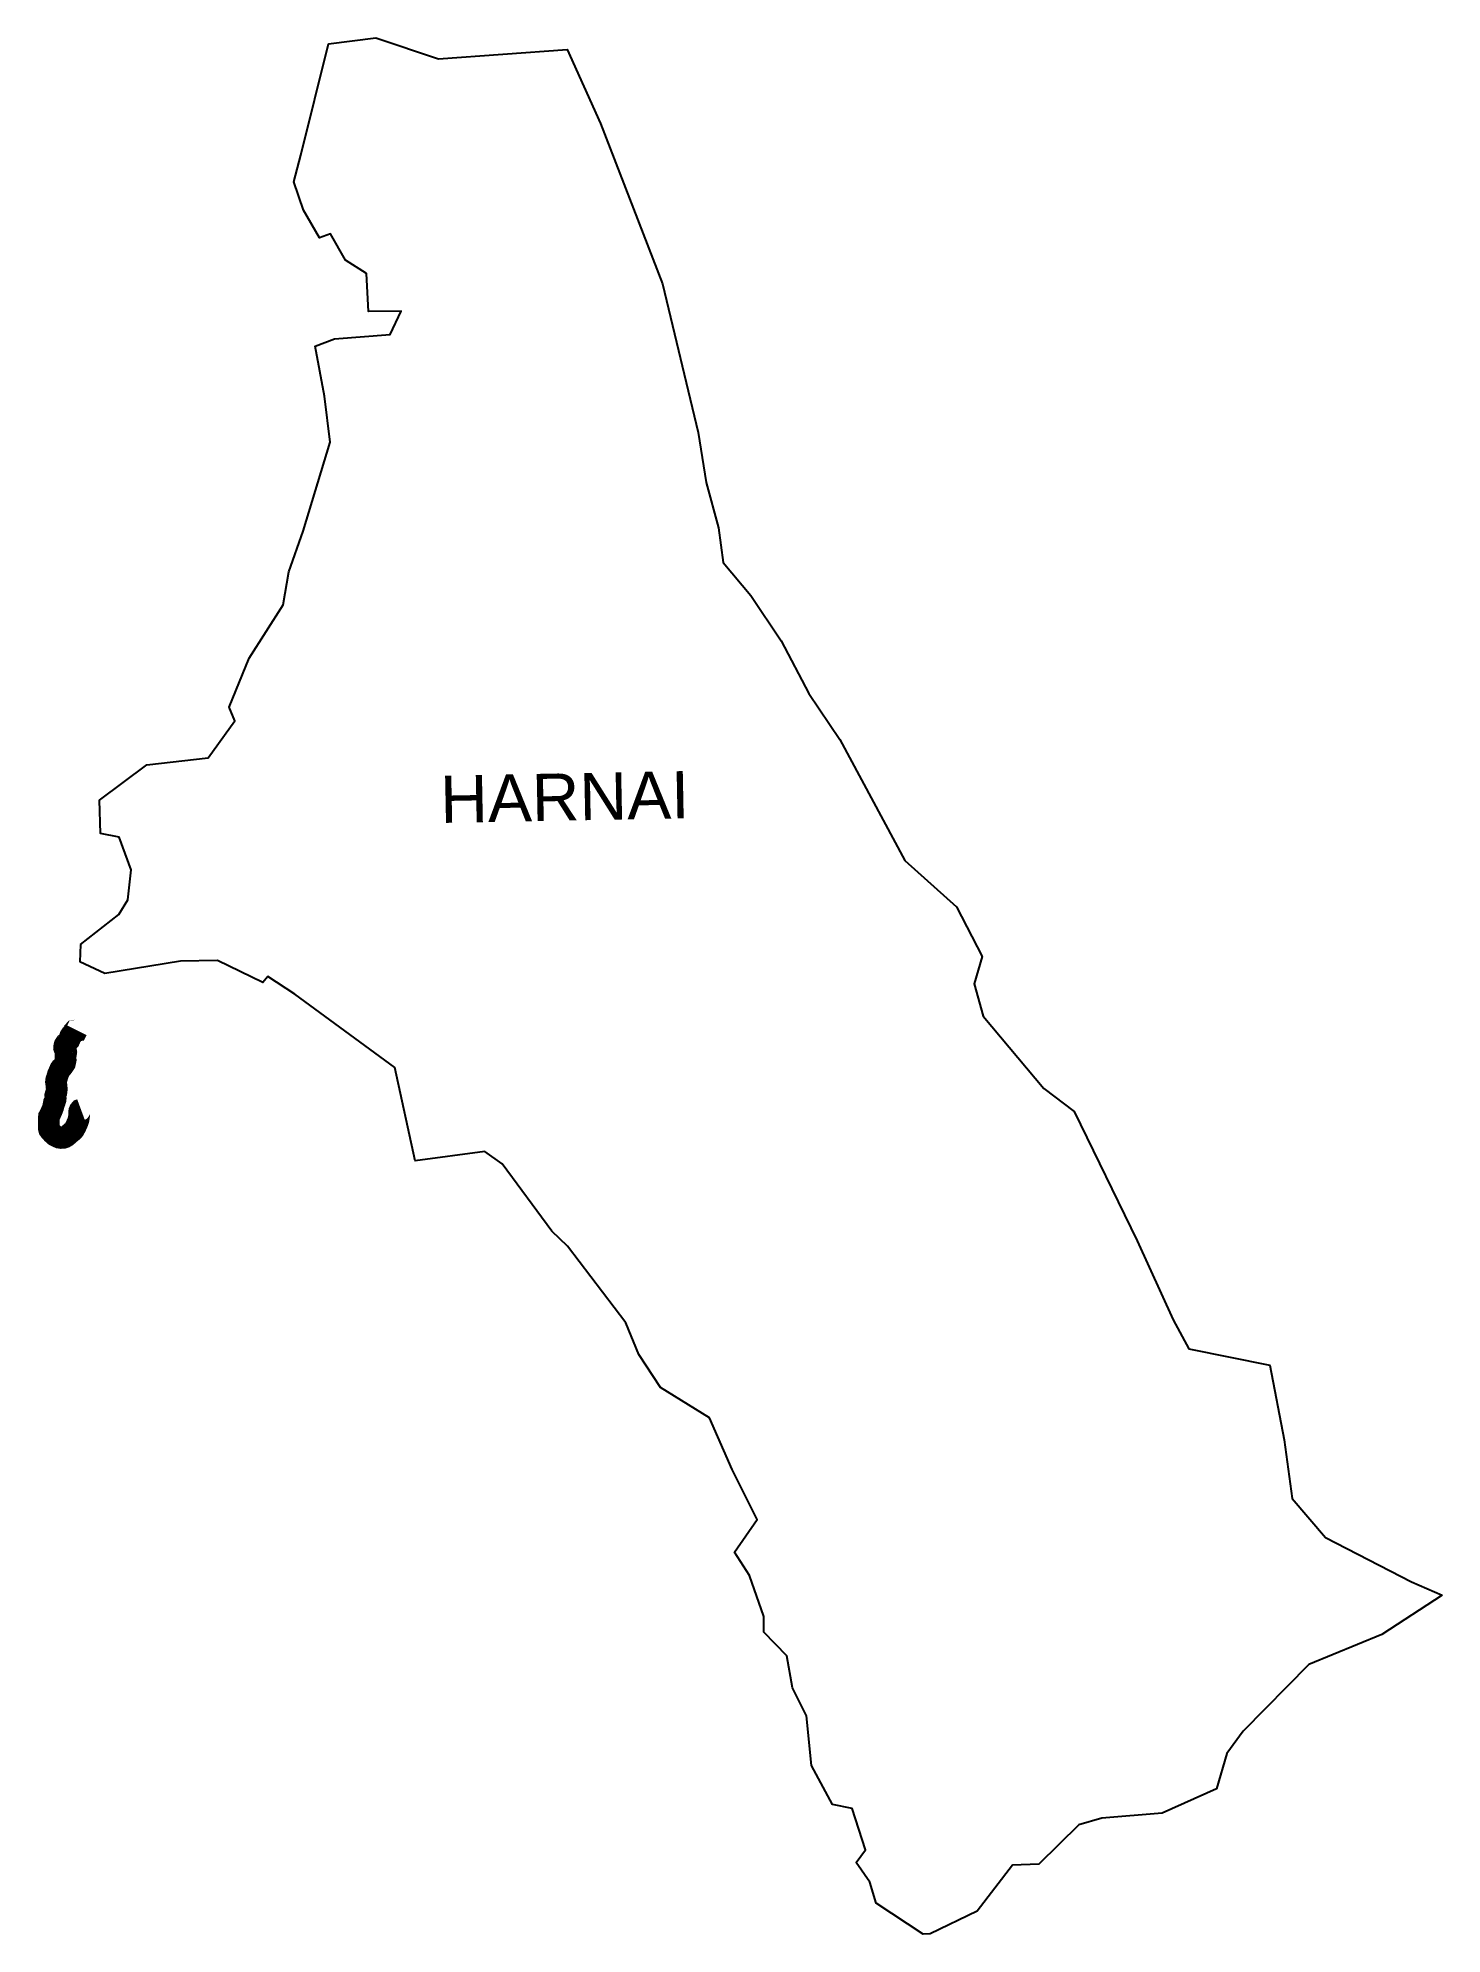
# Model space of a CAD drawing. Header units: metres. Extents: x 297409 to 300643, y 1968189 to 1972555.
import ezdxf

# ---------------------------------------------------------------- set-up
doc = ezdxf.new("R2010")
doc.units = ezdxf.units.M
for name, color, linetype in [('UNPROTECTED', 130, 'Continuous'), ('village', 3, 'Continuous'), ('VILLAGE NAME', 250, 'Continuous')]:
    doc.layers.add(name, color=color, linetype=linetype)
doc.styles.get("Standard").update_dxf_attribs({"font": 'simplex.shx'})

msp = doc.modelspace()

# ---------------------------------------------------------------- linework, layer by layer
at = {"layer": 'UNPROTECTED', "const_width": 50, "flags": 128}
msp.add_lwpolyline([(297498.6, 1970269.8), (297498.1, 1970268.8), (297496.4, 1970268.5), (297495.2, 1970268.7), (297493.8, 1970268.8), (297492.2, 1970268.5), (297491.4, 1970267.6), (297490.9, 1970265.8), (297487.9, 1970260.5), (297486.2, 1970259.5), (297484.6, 1970258.3), (297483.3, 1970256.4), (297482.4, 1970253.7), (297481.9, 1970248.9), (297481.2, 1970247.2), (297479.7, 1970245.7), (297478.1, 1970244.7), (297476.9, 1970243.1), (297476.1, 1970240.9), (297474.6, 1970239.7), (297473, 1970238.7), (297471.6, 1970238), (297470.5, 1970236.4), (297469.7, 1970234), (297469.2, 1970231.5), (297469.1, 1970229.6), (297469.8, 1970227.7), (297472.3, 1970225), (297473.5, 1970222.5), (297474, 1970219.4), (297473.5, 1970215.9), (297472.6, 1970212.6), (297472.2, 1970209), (297472.7, 1970201.9), (297470.9, 1970193.4), (297467.7, 1970188.6), (297465.3, 1970185.4), (297461.7, 1970182.6), (297460.3, 1970180.6), (297459.4, 1970178.1), (297457.1, 1970173.1), (297455.2, 1970169.2), (297453, 1970161.5), (297451, 1970155.7), (297450.4, 1970151.1), (297451.1, 1970146.2), (297451.7, 1970140.2), (297452.1, 1970135.7), (297452, 1970132.2), (297451.2, 1970126.3), (297449.6, 1970122.4), (297448.8, 1970119.7), (297449.3, 1970116.3), (297449.7, 1970113.3), (297449.4, 1970110.4), (297448.3, 1970106.8), (297446.9, 1970105), (297445.6, 1970102.7), (297444.8, 1970098.5), (297444.7, 1970095.8), (297444.2, 1970093.6), (297443.1, 1970090.6), (297441.2, 1970085.7), (297439.5, 1970081.9), (297437.7, 1970077.6), (297435.5, 1970073.3), (297434.3, 1970071.2), (297434, 1970068.6), (297433.8, 1970064.1), (297434, 1970057.8), (297433.9, 1970049.7), (297434.1, 1970043.4), (297434.7, 1970041.1), (297436.2, 1970039), (297439.8, 1970035.3), (297442, 1970032.5), (297446.9, 1970027.9), (297452.1, 1970025), (297457.8, 1970022.6), (297462.2, 1970021.9), (297467, 1970022.2), (297471.2, 1970023.6), (297475, 1970025.9), (297479.1, 1970029.5), (297485.6, 1970035.1), (297488.4, 1970037.2), (297490.4, 1970039), (297492.2, 1970041.4), (297494.3, 1970045.3), (297496.9, 1970050.5), (297500.3, 1970058.3), (297502.1, 1970063.6), (297503.1, 1970069.3), (297503.6, 1970073.2), (297503.8, 1970076.7), (297503.8, 1970080.5), (297504.1, 1970083.6), (297505, 1970085.6), (297506, 1970086.8), (297507.9, 1970087.5)], dxfattribs=at)
at = {"layer": 'village', "flags": 128}
msp.add_lwpolyline([(297507.2, 1970467.3), (297505.1, 1970427.1)], dxfattribs=at)
at = {"layer": 'village', "color": 3, "true_color": 0x00ff00}
for points in [[(297507.2, 1970467.3, 0), (297595.3, 1970536.6, 0), (297615.5, 1970570.1, 0), (297623.8, 1970639, 0), (297595.6, 1970714.3, 0), (297552.7, 1970722.9, 0), (297550.3, 1970799.9, 0), (297659.7, 1970881.4, 0), (297800.9, 1970897.3, 0), (297862.2, 1970982.3, 0), (297849.4, 1971013.9, 0), (297895.6, 1971126.8, 0), (297973.8, 1971249.7, 0), (297986.8, 1971325.5, 0), (298019.5, 1971419.3, 0), (298081.8, 1971624, 0), (298069.1, 1971729.9, 0), (298047.4, 1971845.2, 0), (298091.5, 1971861.6, 0), (298220.1, 1971871.6, 0), (298245.1, 1971925.9, 0), (298169.9, 1971924.7, 0), (298165.5, 1972012.4, 0), (298117, 1972042.8, 0), (298082.9, 1972103.7, 0), (298057.6, 1972094.6, 0), (298020.2, 1972158.4, 0), (297998.5, 1972223.6, 0), (298014.1, 1972284.6, 0), (298077.7, 1972541.6, 0), (298187.3, 1972554.8, 0), (298331, 1972506.4, 0), (298627.5, 1972528.3, 0), (298704.4, 1972357.7, 0), (298847.3, 1971988.9, 0), (298929.5, 1971646.2, 0), (298947.4, 1971531.2, 0), (298976.4, 1971426.6, 0), (298987.3, 1971347.1, 0), (299050.5, 1971270.6, 0), (299120.3, 1971166.9, 0), (299184, 1971045.1, 0), (299255.7, 1970939.6, 0), (299405, 1970660.8, 0), (299524.5, 1970554, 0), (299583.3, 1970439.7, 0), (299565.2, 1970377, 0), (299585.7, 1970302.7, 0), (299725.5, 1970136.1, 0), (299795.4, 1970083, 0), (299940.2, 1969785.1, 0), (300023.1, 1969602.8, 0), (300059.5, 1969536.1, 0), (300246.1, 1969499.1, 0), (300279.1, 1969326.5, 0), (300297.2, 1969191.5, 0), (300373.8, 1969102.3, 0), (300572.2, 1968999.9, 0), (300642.6, 1968968.9, 0)], [(300642.6, 1968968.9, 0), (300503.9, 1968878.5, 0), (300335.6, 1968809.8, 0), (300184.4, 1968656.4, 0), (300146.8, 1968604.8, 0), (300122.9, 1968523.5, 0), (299997.8, 1968467.3, 0), (299859, 1968455.7, 0), (299805.9, 1968440.3, 0), (299713.9, 1968349.8, 0), (299653.5, 1968347.7, 0), (299572.2, 1968241.4, 0), (299463.3, 1968189.2, 0), (299447.8, 1968188.8, 0), (299339.2, 1968260, 0), (299325, 1968308.4, 0), (299293.3, 1968353.5, 0), (299315, 1968383.1, 0), (299284.2, 1968477.7, 0), (299239, 1968487.2, 0), (299190.4, 1968577.2, 0), (299178.6, 1968691.4, 0), (299146.5, 1968755.6, 0), (299133.8, 1968829.5, 0), (299080.4, 1968883.6, 0), (299080.9, 1968920.3, 0), (299047.2, 1969014.1, 0), (299013.4, 1969068.2, 0), (299065, 1969143.2, 0), (299007.4, 1969258.7, 0), (298955.8, 1969377.8, 0), (298842.5, 1969447.4, 0), (298792.9, 1969523.7, 0), (298763, 1969596, 0), (298628.2, 1969772.4, 0), (298592.3, 1969807.3, 0), (298478, 1969962, 0), (298438.2, 1969990.7, 0), (298277.3, 1969969.3, 0), (298230.9, 1970184.2, 0), (298000.4, 1970352.9, 0), (297938.1, 1970393.9, 0), (297926.4, 1970379.7, 0), (297822.6, 1970430.7, 0), (297737.4, 1970429, 0), (297563.1, 1970400.6, 0), (297505.1, 1970427.1, 0)]]:
    msp.add_polyline3d(points, dxfattribs=at)

# ---------------------------------------------------------------- texts
at = {"layer": 'VILLAGE NAME', "insert": (298334.1, 1970855.9), "char_height": 108.748, "attachment_point": 1, "rotation": 1.1028}
msp.add_mtext_dynamic_manual_height_columns('{\\fArial|b0|i0|c0|p34;HARNAI}', width=1571.314, gutter_width=543.7, heights=[0], dxfattribs=at)

doc.saveas('drawing.dxf')
